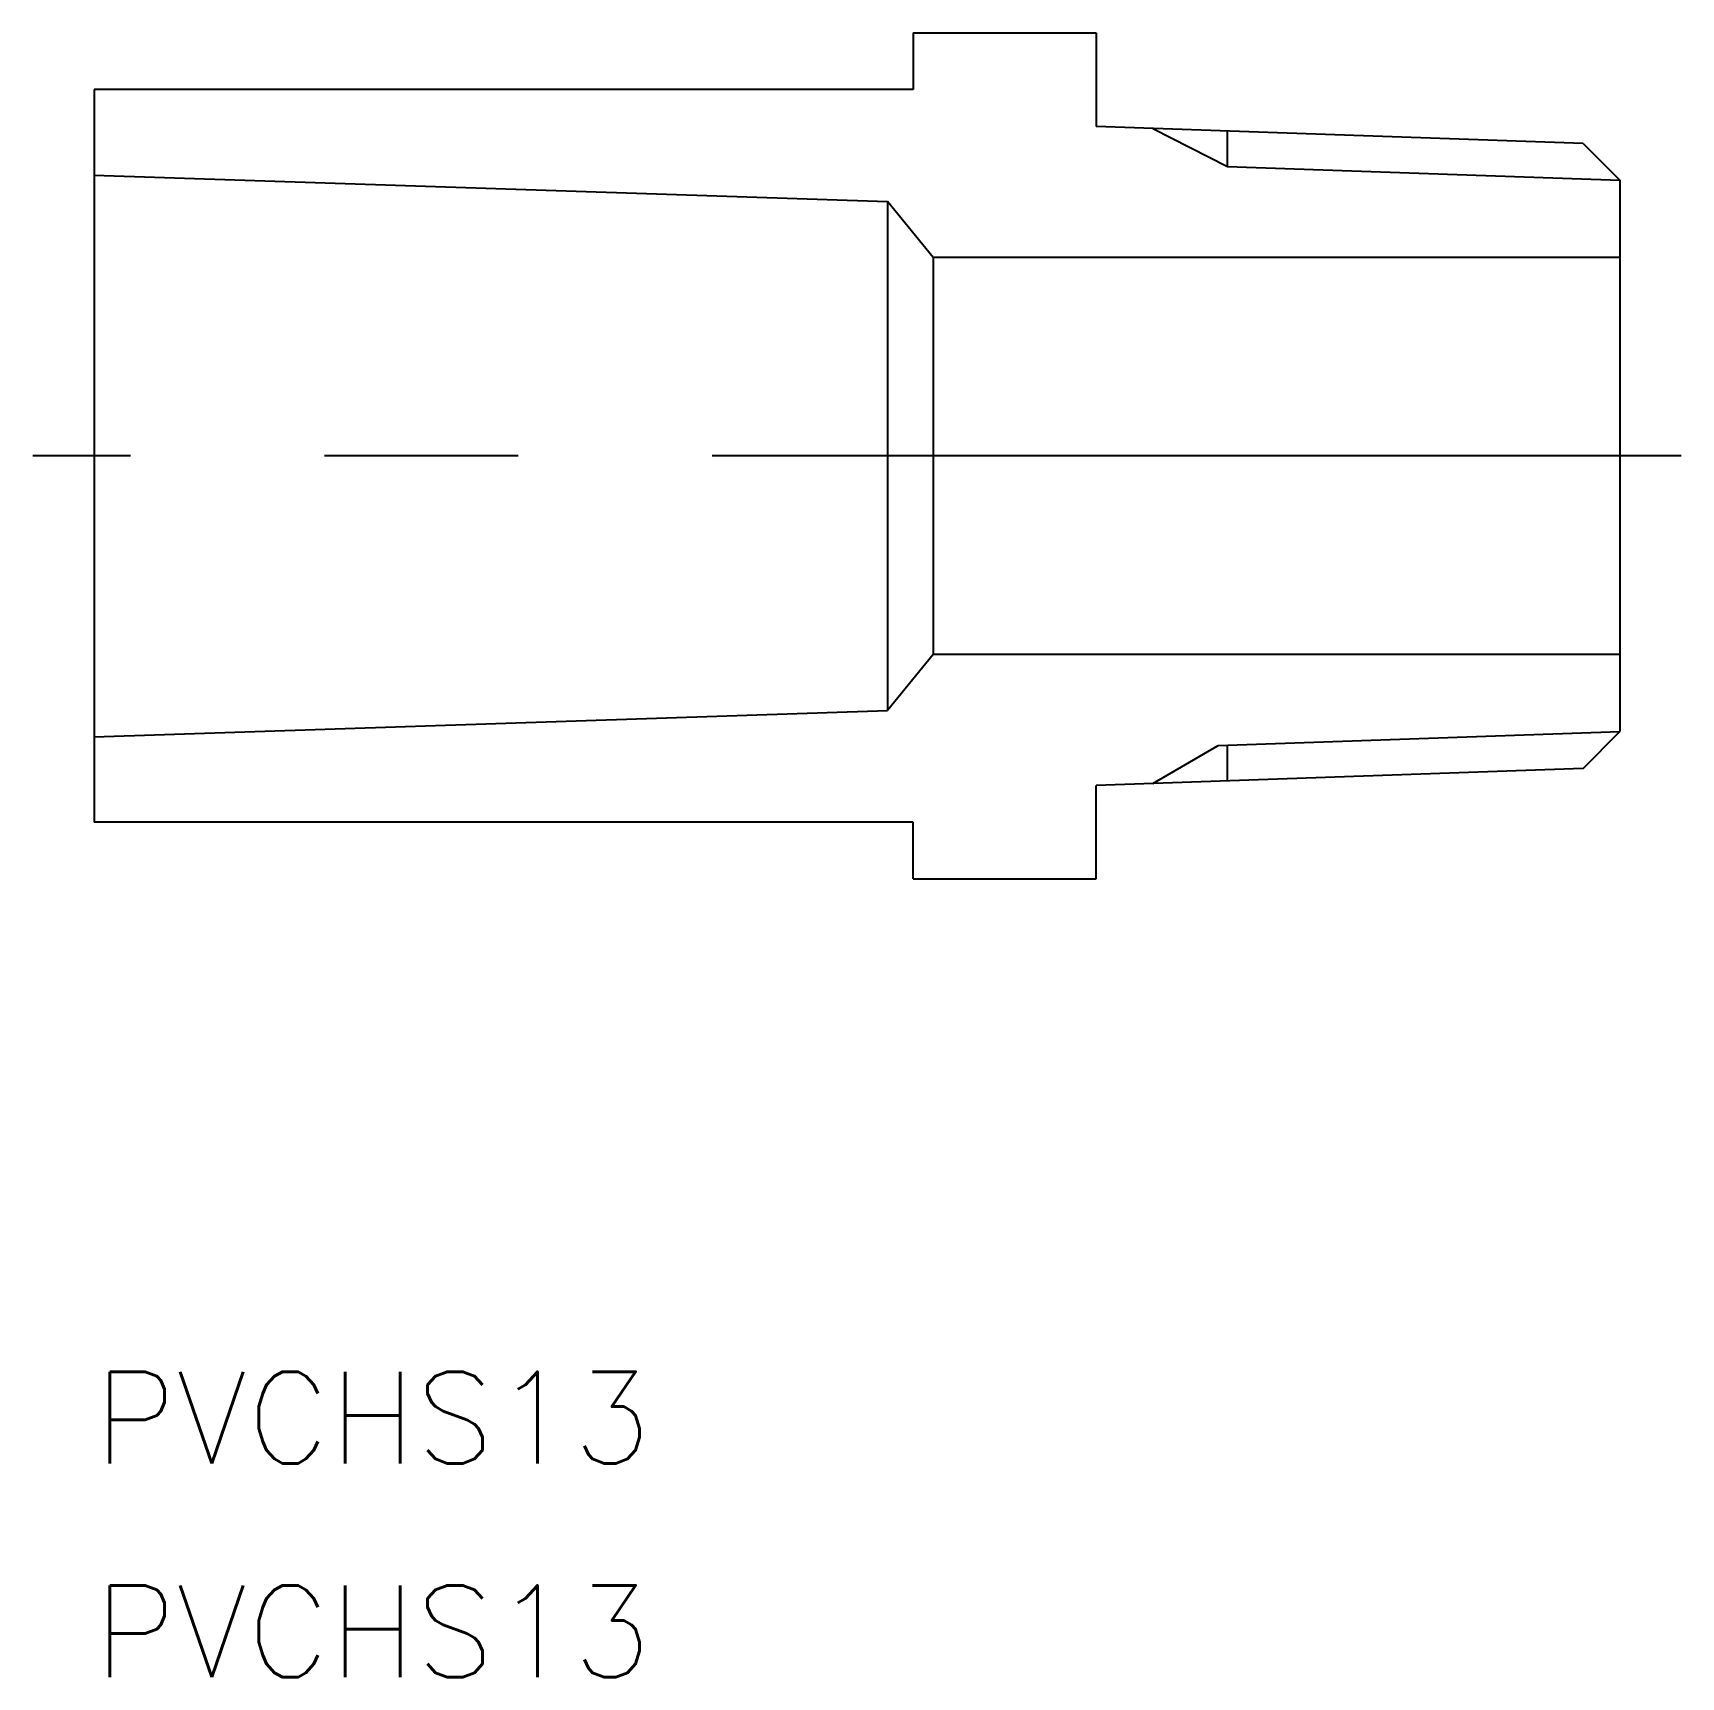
# Model space of a CAD drawing. Extents: x -2 to 52, y -40 to 13.9.
import ezdxf

# ---------------------------------------------------------------- set-up
doc = ezdxf.new("R2010")
doc.units = 0
doc.linetypes.add('CENTER', pattern=[50.8, 31.75, -6.35, 6.35, -6.35])
doc.layers.get('0').update_dxf_attribs({"linetype": 'CONTINUOUS'})
doc.layers.add('CENTER', color=1, linetype='CENTER')
doc.styles.get("Standard").update_dxf_attribs({"font": 'txt.shx', "height": 3, "bigfont": 'bigfont.shx'})

msp = doc.modelspace()

# ---------------------------------------------------------------- linework, layer by layer
at = {"color": 7, "linetype": 'CONTINUOUS'}
for p, q in [((26.84, 13.856), (32.84, 13.856)), ((26.84, 13.856), (26.84, 12)), ((32.84, 13.856), (32.84, 10.792)), ((26.84, 12), (0, 12)), ((0, 12), (0, -12)), ((48.796, 10.235), (32.84, 10.792)), ((37.142, 9.48), (37.142, 10.642)), ((48.796, 10.235), (50, 9.031)), ((0, 9.2), (26, 8.333)), ((50, 9.031), (50, -9.031)), ((26, 8.333), (26, -8.333)), ((27.5, 6.5), (26, 8.333)), ((50, 6.5), (27.5, 6.5)), ((27.5, 6.5), (27.5, -6.5)), ((27.5, -6.5), (26, -8.333)), ((50, -6.5), (27.5, -6.5)), ((0, -9.2), (26, -8.333)), ((48.796, -10.235), (50, -9.031)), ((37.142, -10.642), (37.142, -9.48)), ((48.796, -10.235), (32.84, -10.792)), ((32.84, -13.856), (32.84, -10.792)), ((26.84, -12), (0, -12)), ((26.84, -13.856), (26.84, -12)), ((26.84, -13.856), (32.84, -13.856))]:
    msp.add_line(p, q, dxfattribs=at)
at = {"color": 3, "linetype": 'CONTINUOUS'}
for p, q in [((34.697, 10.727), (37.142, 9.48)), ((37.142, 9.48), (50, 9.031)), ((36.839, -9.49), (50, -9.031)), ((34.697, -10.727), (36.839, -9.49))]:
    msp.add_line(p, q, dxfattribs=at)
at = {"layer": 'CENTER', "color": 1, "linetype": 'CENTER'}
msp.add_line((52, 0), (-2, 0), dxfattribs=at)

# ---------------------------------------------------------------- texts
at = {"color": 7, "linetype": 'CONTINUOUS'}
for p in [(0, -33), (0, -40)]:
    msp.add_text('PVCHS13', height=3, dxfattribs=at).set_placement(p)

doc.saveas('drawing.dxf')
